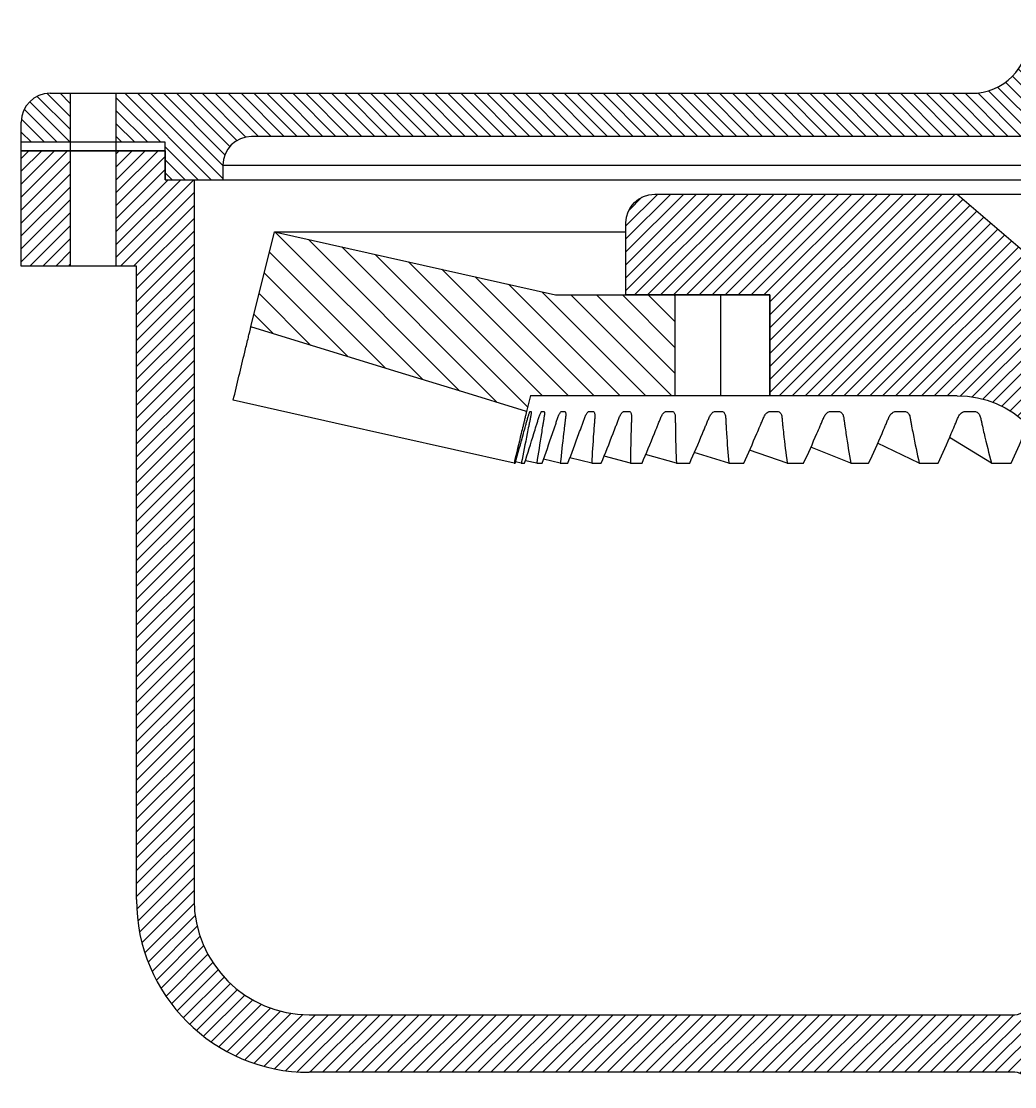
# Model space of a CAD drawing. Header units: inches. Extents: x 5.5 to 51.5, y 4.5 to 27.8.
# Drawn here: x 5.49 to 19.07, y 5.87 to 20.44 of the extents above; entities that cross this region are included whole.
import ezdxf

# ---------------------------------------------------------------- set-up
doc = ezdxf.new("R2010")
doc.units = ezdxf.units.IN
doc.header["$MEASUREMENT"] = 0

# ---------------------------------------------------------------- blocks, each defined once
blk = doc.blocks.new('Big case2')
at = {"color": 7, "linetype": 'Continuous', "lineweight": 25}
for p, q in [((-435, 320), (-385, 320)), ((-435, 280), (-435, 320)), ((-418, 320), (-418, 280)), ((-402, 280), (-402, 320)), ((-385, 320), (-385, 310)), ((-385, 310), (-36.5, 310)), ((-375, 310), (-375, 60)), ((-395, 280), (-435, 280)), ((-395, 60), (-395, 280)), ((-335, 20), (-90, 20)), ((-90, 0), (-335, 0))]:
    blk.add_line(p, q, dxfattribs=at)
for centre, radius, start, end in [((-335, 60), 60, 180, 270), ((-335, 60), 40, 180, 270), ((-90, 25), 5, 270, 0), ((-90, -5), 5, 0, 90)]:
    blk.add_arc(centre, radius, start, end, dxfattribs=at)
blk = doc.blocks.new('Gasket big case')
at = {"color": 7, "linetype": 'Continuous', "lineweight": 25}
for p, q in [((-435, -1.5), (-435, 1.5)), ((-385, 1.5), (-435, 1.5)), ((-418, 1.5), (-418, -1.5)), ((-402, -1.5), (-402, 1.5)), ((-385, -1.5), (-385, 1.5)), ((-385, -1.5), (-435, -1.5))]:
    blk.add_line(p, q, dxfattribs=at)
blk = doc.blocks.new('Big cap')
at = {"color": 7, "linetype": 'Continuous', "lineweight": 25}
for p, q in [((-425, 30), (-105, 30)), ((-418, 30), (-418, 13)), ((-402, 13), (-402, 30)), ((-435, 13), (-435, 20)), ((-25, 15), (-355, 15)), ((-385, 13), (-435, 13)), ((-385, 0), (-385, 13)), ((-365, 5), (-365, 0)), ((-365, 5), (-36, 5)), ((-385, 0), (-36.5, 0))]:
    blk.add_line(p, q, dxfattribs=at)
for centre, radius, start, end in [((-105, 50), 20, 270, 0), ((-425, 20), 10, 90, 180), ((-355, 5), 10, 90, 180)]:
    blk.add_arc(centre, radius, start, end, dxfattribs=at)
blk = doc.blocks.new('Gear kit 3')
at = {"color": 7, "linetype": 'Continuous', "lineweight": 25}
for p, q in [((-35, 160), (-39.1, 119)), ((-35, 160), (35, 160)), ((-31.8, 160), (-31.8, 0)), ((27.5, 160), (27.5, 0)), ((39.1, 119), (35, 160)), ((-26.31, 44.79), (-26.31, 145)), ((-37, 140), (-215, 140)), ((-77.81, 112.41), (-110, 140)), ((215, 140), (37, 140)), ((110, 140), (77.81, 112.41)), ((-225, 130), (-225, 105)), ((225, 105), (225, 130)), ((-77.81, 112.41), (-42.54, 112.41)), ((42.54, 112.41), (77.81, 112.41)), ((-49.05, 110), (-71.3, 110)), ((71.3, 110), (49.05, 110)), ((-225, 105), (-175, 105)), ((-175, 105), (-175, 70)), ((175, 70), (175, 105)), ((175, 105), (225, 105)), ((-175, 70), (-110, 70)), ((110, 70), (175, 70)), ((-75, 35), (-75, 10)), ((75, 10), (75, 35)), ((-65, 0), (-27.5, 0)), ((27.5, 0), (65, 0))]:
    blk.add_line(p, q, dxfattribs=at)
for centre, radius, start, end in [((-215, 130), 10, 90, 180), ((215, 130), 10, 0, 90), ((-49.05, 120), 10, 270, 354.2894), ((49.05, 120), 10, 185.7106, 270), ((-71.3, 120), 10, 229.3987, 270), ((71.3, 120), 10, 270, 310.6013), ((-110, 35), 35, 0, 90), ((110, 35), 35, 90, 180), ((-65, 10), 10, 180, 270), ((65, 10), 10, 270, 0)]:
    blk.add_arc(centre, radius, start, end, dxfattribs=at)
blk = doc.blocks.new('Gear')
at = {"color": 7, "linetype": 'Continuous', "lineweight": 25}
for p, q in [((-355.29, 108.85), (-347.03, 141.9)), ((-347.03, 141.9), (-225, 141.9)), ((-347.03, 141.9), (-249.42, 120)), ((-249.42, 120), (-175, 120)), ((-208, 120), (-208, 85)), ((-192, 85), (-192, 120)), ((-175, 120), (-175, 85)), ((-258.17, 85), (-259.54, 79.52)), ((-258.17, 85), (-110, 85)), ((-98.04, 61.5), (-112.69, 70.42)), ((-146.87, 61.5), (-160.81, 67.14)), ((-123.13, 61.5), (-137.62, 68.51)), ((-236.91, 61.5), (-244.47, 63.39)), ((-223.43, 61.5), (-232.62, 63.94)), ((-207.49, 61.5), (-218.17, 64.55)), ((-189.29, 61.5), (-201.27, 65.26)), ((-169.01, 61.5), (-182.09, 66.1)), ((-263.85, 61.5), (-263.47, 61.5)), ((-261.35, 61.5), (-263.34, 61.95)), ((-261.35, 61.5), (-260.2, 61.5)), ((-255.98, 61.5), (-259.91, 62.41)), ((-255.98, 61.5), (-254.08, 61.5)), ((-247.8, 61.5), (-253.6, 62.89)), ((-247.8, 61.5), (-245.17, 61.5)), ((-236.91, 61.5), (-233.58, 61.5)), ((-223.43, 61.5), (-219.43, 61.5)), ((-207.49, 61.5), (-202.87, 61.5)), ((-189.29, 61.5), (-184.1, 61.5)), ((-169.01, 61.5), (-163.3, 61.5)), ((-146.87, 61.5), (-140.72, 61.5)), ((-123.13, 61.5), (-116.59, 61.5)), ((-98.04, 61.5), (-91.19, 61.5))]:
    blk.add_line(p, q, dxfattribs=at)
at = {"color": 7, "linetype": 'Continuous', "lineweight": 25, "flags": 128}
for points in [[(-259.54, 79.52), (-282.78, 86.64), (-306.77, 93.99), (-355.29, 108.85)], [(-263.85, 61.5), (-325.99, 75.44), (-361.38, 83.38)]]:
    blk.add_lwpolyline(points, dxfattribs=at)
at = {"color": 7, "linetype": 'Continuous', "lineweight": 25}
for points, knots in [([(-361.38, 83.38), (-360.06, 88.94), (-358.37, 96.05), (-356.5, 103.76), (-355.86, 106.38), (-355.53, 107.73), (-355.34, 108.56), (-355.27, 108.88), (-355.28, 108.85), (-355.29, 108.84)], [0, 0, 0, 0, 0.5968959, 0.7636657, 0.8250323, 0.871959, 0.9191987, 0.96045, 1, 1, 1, 1]), ([(-259.54, 79.52), (-259.54, 79.52), (-259.54, 79.54), (-259.54, 79.52), (-259.54, 79.5), (-259.56, 79.41), (-259.58, 79.33), (-259.63, 79.12), (-259.66, 78.98), (-259.73, 78.67), (-259.77, 78.5), (-259.86, 78.11), (-259.91, 77.91), (-260.02, 77.48), (-260.07, 77.26), (-260.23, 76.61), (-260.34, 76.18), (-260.55, 75.31), (-260.65, 74.87), (-260.97, 73.57), (-261.18, 72.7), (-262.22, 68.37), (-263.05, 64.93), (-263.85, 61.5)], [0, 0, 0, 0, 0.0625, 0.0625, 0.09375, 0.09375, 0.125, 0.125, 0.15625, 0.15625, 0.1875, 0.1875, 0.21875, 0.21875, 0.25, 0.25, 0.3125, 0.3125, 0.375, 0.375, 0.5, 0.5, 1, 1, 1, 1]), ([(-263.47, 61.5), (-262.52, 64.93), (-261.57, 68.39), (-260.36, 72.72), (-260.12, 73.59), (-259.76, 74.89), (-259.64, 75.33), (-259.39, 76.2), (-259.27, 76.64), (-259.09, 77.29), (-259.03, 77.51), (-258.91, 77.93), (-258.85, 78.13), (-258.73, 78.51), (-258.67, 78.69), (-258.56, 78.99), (-258.51, 79.13), (-258.42, 79.34), (-258.38, 79.41), (-258.31, 79.5), (-258.29, 79.52), (-258.21, 79.54), (-258.17, 79.52), (-258.07, 79.52), (-258.01, 79.54), (-257.94, 79.52), (-257.92, 79.5), (-257.89, 79.4), (-257.89, 79.33), (-257.89, 79.11), (-257.9, 78.98), (-257.94, 78.67), (-257.96, 78.49), (-258.03, 78.11), (-258.07, 77.9), (-258.15, 77.47), (-258.2, 77.26), (-258.33, 76.6), (-258.42, 76.17), (-258.6, 75.3), (-258.69, 74.87), (-258.96, 73.56), (-259.13, 72.7), (-260.01, 68.37), (-260.69, 64.93), (-261.35, 61.5)], [0, 0, 0, 0, 0.25, 0.25, 0.3125, 0.3125, 0.34375, 0.34375, 0.375, 0.375, 0.390625, 0.390625, 0.40625, 0.40625, 0.421875, 0.421875, 0.4375, 0.4375, 0.453125, 0.453125, 0.46875, 0.46875, 0.5, 0.5, 0.53125, 0.53125, 0.546875, 0.546875, 0.5625, 0.5625, 0.578125, 0.578125, 0.59375, 0.59375, 0.609375, 0.609375, 0.625, 0.625, 0.65625, 0.65625, 0.6875, 0.6875, 0.75, 0.75, 1, 1, 1, 1]), ([(-260.2, 61.5), (-259.12, 64.93), (-258.05, 68.39), (-256.7, 72.72), (-256.43, 73.59), (-256.02, 74.89), (-255.89, 75.33), (-255.62, 76.2), (-255.48, 76.64), (-255.28, 77.29), (-255.21, 77.51), (-255.07, 77.93), (-255, 78.13), (-254.86, 78.51), (-254.78, 78.69), (-254.64, 78.99), (-254.57, 79.13), (-254.44, 79.34), (-254.37, 79.41), (-254.26, 79.5), (-254.21, 79.52), (-254.06, 79.54), (-253.97, 79.52), (-253.77, 79.52), (-253.66, 79.54), (-253.52, 79.52), (-253.47, 79.5), (-253.4, 79.4), (-253.37, 79.33), (-253.33, 79.11), (-253.32, 78.98), (-253.32, 78.67), (-253.33, 78.49), (-253.36, 78.11), (-253.39, 77.9), (-253.45, 77.47), (-253.49, 77.26), (-253.6, 76.6), (-253.67, 76.17), (-253.82, 75.3), (-253.89, 74.87), (-254.1, 73.56), (-254.24, 72.7), (-254.94, 68.37), (-255.47, 64.93), (-255.98, 61.5)], [0, 0, 0, 0, 0.25, 0.25, 0.3125, 0.3125, 0.34375, 0.34375, 0.375, 0.375, 0.390625, 0.390625, 0.40625, 0.40625, 0.421875, 0.421875, 0.4375, 0.4375, 0.453125, 0.453125, 0.46875, 0.46875, 0.5, 0.5, 0.53125, 0.53125, 0.546875, 0.546875, 0.5625, 0.5625, 0.578125, 0.578125, 0.59375, 0.59375, 0.609375, 0.609375, 0.625, 0.625, 0.65625, 0.65625, 0.6875, 0.6875, 0.75, 0.75, 1, 1, 1, 1]), ([(-254.08, 61.5), (-252.89, 64.93), (-251.7, 68.39), (-250.22, 72.72), (-249.92, 73.59), (-249.48, 74.89), (-249.33, 75.33), (-249.04, 76.2), (-248.89, 76.64), (-248.67, 77.29), (-248.59, 77.51), (-248.44, 77.93), (-248.36, 78.13), (-248.19, 78.51), (-248.1, 78.69), (-247.93, 78.99), (-247.84, 79.13), (-247.66, 79.34), (-247.58, 79.41), (-247.42, 79.5), (-247.34, 79.52), (-247.12, 79.54), (-246.98, 79.52), (-246.69, 79.52), (-246.54, 79.54), (-246.32, 79.52), (-246.25, 79.5), (-246.13, 79.4), (-246.07, 79.33), (-245.99, 79.11), (-245.96, 78.98), (-245.92, 78.67), (-245.92, 78.49), (-245.92, 78.11), (-245.94, 77.9), (-245.98, 77.47), (-246.01, 77.26), (-246.09, 76.6), (-246.15, 76.17), (-246.25, 75.3), (-246.31, 74.87), (-246.47, 73.56), (-246.57, 72.7), (-247.08, 68.37), (-247.46, 64.93), (-247.8, 61.5)], [0, 0, 0, 0, 0.25, 0.25, 0.3125, 0.3125, 0.34375, 0.34375, 0.375, 0.375, 0.390625, 0.390625, 0.40625, 0.40625, 0.421875, 0.421875, 0.4375, 0.4375, 0.453125, 0.453125, 0.46875, 0.46875, 0.5, 0.5, 0.53125, 0.53125, 0.546875, 0.546875, 0.5625, 0.5625, 0.578125, 0.578125, 0.59375, 0.59375, 0.609375, 0.609375, 0.625, 0.625, 0.65625, 0.65625, 0.6875, 0.6875, 0.75, 0.75, 1, 1, 1, 1]), ([(-245.17, 61.5), (-243.88, 64.93), (-242.59, 68.39), (-241, 72.72), (-240.68, 73.59), (-240.2, 74.89), (-240.05, 75.33), (-239.73, 76.2), (-239.57, 76.64), (-239.33, 77.29), (-239.25, 77.51), (-239.09, 77.93), (-239, 78.13), (-238.81, 78.51), (-238.71, 78.69), (-238.5, 78.99), (-238.39, 79.13), (-238.18, 79.34), (-238.07, 79.41), (-237.87, 79.5), (-237.77, 79.52), (-237.48, 79.54), (-237.29, 79.52), (-236.91, 79.52), (-236.71, 79.54), (-236.42, 79.52), (-236.33, 79.5), (-236.16, 79.4), (-236.08, 79.33), (-235.96, 79.11), (-235.91, 78.98), (-235.83, 78.67), (-235.81, 78.49), (-235.79, 78.11), (-235.79, 77.9), (-235.81, 77.47), (-235.83, 77.26), (-235.89, 76.6), (-235.92, 76.17), (-235.99, 75.3), (-236.03, 74.87), (-236.13, 73.56), (-236.19, 72.7), (-236.51, 68.37), (-236.73, 64.93), (-236.91, 61.5)], [0, 0, 0, 0, 0.25, 0.25, 0.3125, 0.3125, 0.34375, 0.34375, 0.375, 0.375, 0.390625, 0.390625, 0.40625, 0.40625, 0.421875, 0.421875, 0.4375, 0.4375, 0.453125, 0.453125, 0.46875, 0.46875, 0.5, 0.5, 0.53125, 0.53125, 0.546875, 0.546875, 0.5625, 0.5625, 0.578125, 0.578125, 0.59375, 0.59375, 0.609375, 0.609375, 0.625, 0.625, 0.65625, 0.65625, 0.6875, 0.6875, 0.75, 0.75, 1, 1, 1, 1]), ([(-233.58, 61.5), (-232.2, 64.93), (-230.83, 68.39), (-229.14, 72.72), (-228.8, 73.59), (-228.3, 74.89), (-228.13, 75.33), (-227.79, 76.2), (-227.63, 76.64), (-227.38, 77.29), (-227.29, 77.51), (-227.11, 77.93), (-227.02, 78.13), (-226.81, 78.51), (-226.69, 78.69), (-226.46, 78.99), (-226.33, 79.13), (-226.08, 79.34), (-225.96, 79.41), (-225.71, 79.5), (-225.59, 79.52), (-225.23, 79.54), (-225, 79.52), (-224.53, 79.52), (-224.29, 79.54), (-223.93, 79.52), (-223.82, 79.5), (-223.6, 79.4), (-223.51, 79.33), (-223.34, 79.11), (-223.27, 78.98), (-223.16, 78.67), (-223.12, 78.49), (-223.07, 78.11), (-223.06, 77.9), (-223.06, 77.47), (-223.07, 77.26), (-223.1, 76.6), (-223.11, 76.17), (-223.14, 75.3), (-223.16, 74.87), (-223.2, 73.56), (-223.23, 72.7), (-223.35, 68.37), (-223.41, 64.93), (-223.43, 61.5)], [0, 0, 0, 0, 0.25, 0.25, 0.3125, 0.3125, 0.34375, 0.34375, 0.375, 0.375, 0.390625, 0.390625, 0.40625, 0.40625, 0.421875, 0.421875, 0.4375, 0.4375, 0.453125, 0.453125, 0.46875, 0.46875, 0.5, 0.5, 0.53125, 0.53125, 0.546875, 0.546875, 0.5625, 0.5625, 0.578125, 0.578125, 0.59375, 0.59375, 0.609375, 0.609375, 0.625, 0.625, 0.65625, 0.65625, 0.6875, 0.6875, 0.75, 0.75, 1, 1, 1, 1]), ([(-219.43, 61.5), (-217.97, 64.93), (-216.54, 68.39), (-214.77, 72.72), (-214.42, 73.59), (-213.89, 74.89), (-213.71, 75.33), (-213.36, 76.2), (-213.19, 76.64), (-212.93, 77.29), (-212.84, 77.51), (-212.65, 77.93), (-212.55, 78.13), (-212.32, 78.51), (-212.2, 78.69), (-211.93, 78.99), (-211.79, 79.13), (-211.51, 79.34), (-211.36, 79.41), (-211.08, 79.5), (-210.94, 79.52), (-210.52, 79.54), (-210.25, 79.52), (-209.69, 79.52), (-209.41, 79.54), (-208.99, 79.52), (-208.85, 79.5), (-208.6, 79.4), (-208.48, 79.33), (-208.27, 79.11), (-208.19, 78.98), (-208.04, 78.67), (-207.99, 78.49), (-207.91, 78.11), (-207.88, 77.9), (-207.86, 77.47), (-207.86, 77.26), (-207.86, 76.6), (-207.86, 76.17), (-207.85, 75.3), (-207.85, 74.87), (-207.83, 73.56), (-207.82, 72.7), (-207.75, 68.37), (-207.64, 64.93), (-207.49, 61.5)], [0, 0, 0, 0, 0.25, 0.25, 0.3125, 0.3125, 0.34375, 0.34375, 0.375, 0.375, 0.390625, 0.390625, 0.40625, 0.40625, 0.421875, 0.421875, 0.4375, 0.4375, 0.453125, 0.453125, 0.46875, 0.46875, 0.5, 0.5, 0.53125, 0.53125, 0.546875, 0.546875, 0.5625, 0.5625, 0.578125, 0.578125, 0.59375, 0.59375, 0.609375, 0.609375, 0.625, 0.625, 0.65625, 0.65625, 0.6875, 0.6875, 0.75, 0.75, 1, 1, 1, 1]), ([(-202.87, 61.5), (-201.36, 64.93), (-199.87, 68.39), (-198.04, 72.72), (-197.68, 73.59), (-197.14, 74.89), (-196.96, 75.33), (-196.6, 76.2), (-196.42, 76.64), (-196.15, 77.29), (-196.06, 77.51), (-195.86, 77.93), (-195.75, 78.13), (-195.51, 78.51), (-195.37, 78.69), (-195.09, 78.99), (-194.93, 79.13), (-194.62, 79.34), (-194.46, 79.41), (-194.13, 79.5), (-193.97, 79.52), (-193.5, 79.54), (-193.19, 79.52), (-192.55, 79.52), (-192.23, 79.54), (-191.76, 79.52), (-191.6, 79.5), (-191.31, 79.4), (-191.17, 79.33), (-190.93, 79.11), (-190.82, 78.98), (-190.64, 78.67), (-190.57, 78.49), (-190.47, 78.11), (-190.43, 77.9), (-190.39, 77.47), (-190.38, 77.26), (-190.35, 76.6), (-190.33, 76.17), (-190.28, 75.3), (-190.26, 74.87), (-190.19, 73.56), (-190.14, 72.7), (-189.86, 68.37), (-189.6, 64.93), (-189.29, 61.5)], [0, 0, 0, 0, 0.25, 0.25, 0.3125, 0.3125, 0.34375, 0.34375, 0.375, 0.375, 0.390625, 0.390625, 0.40625, 0.40625, 0.421875, 0.421875, 0.4375, 0.4375, 0.453125, 0.453125, 0.46875, 0.46875, 0.5, 0.5, 0.53125, 0.53125, 0.546875, 0.546875, 0.5625, 0.5625, 0.578125, 0.578125, 0.59375, 0.59375, 0.609375, 0.609375, 0.625, 0.625, 0.65625, 0.65625, 0.6875, 0.6875, 0.75, 0.75, 1, 1, 1, 1]), ([(-184.1, 61.5), (-182.54, 64.93), (-181.02, 68.39), (-179.15, 72.72), (-178.78, 73.59), (-178.23, 74.89), (-178.04, 75.33), (-177.68, 76.2), (-177.49, 76.64), (-177.22, 77.29), (-177.13, 77.51), (-176.93, 77.93), (-176.81, 78.13), (-176.56, 78.51), (-176.41, 78.69), (-176.11, 78.99), (-175.94, 79.13), (-175.6, 79.34), (-175.42, 79.41), (-175.06, 79.5), (-174.88, 79.52), (-174.36, 79.54), (-174.01, 79.52), (-173.31, 79.52), (-172.95, 79.54), (-172.43, 79.52), (-172.25, 79.5), (-171.92, 79.4), (-171.77, 79.33), (-171.49, 79.11), (-171.37, 78.98), (-171.16, 78.67), (-171.07, 78.49), (-170.94, 78.11), (-170.89, 77.9), (-170.83, 77.47), (-170.81, 77.26), (-170.75, 76.6), (-170.71, 76.17), (-170.63, 75.3), (-170.59, 74.87), (-170.46, 73.56), (-170.37, 72.7), (-169.9, 68.37), (-169.48, 64.93), (-169.01, 61.5)], [0, 0, 0, 0, 0.25, 0.25, 0.3125, 0.3125, 0.34375, 0.34375, 0.375, 0.375, 0.390625, 0.390625, 0.40625, 0.40625, 0.421875, 0.421875, 0.4375, 0.4375, 0.453125, 0.453125, 0.46875, 0.46875, 0.5, 0.5, 0.53125, 0.53125, 0.546875, 0.546875, 0.5625, 0.5625, 0.578125, 0.578125, 0.59375, 0.59375, 0.609375, 0.609375, 0.625, 0.625, 0.65625, 0.65625, 0.6875, 0.6875, 0.75, 0.75, 1, 1, 1, 1]), ([(-163.3, 61.5), (-161.73, 64.93), (-160.18, 68.39), (-158.3, 72.72), (-157.92, 73.59), (-157.36, 74.89), (-157.18, 75.33), (-156.81, 76.2), (-156.62, 76.64), (-156.35, 77.29), (-156.26, 77.51), (-156.05, 77.93), (-155.93, 78.13), (-155.67, 78.51), (-155.52, 78.69), (-155.19, 78.99), (-155.02, 79.13), (-154.65, 79.34), (-154.46, 79.41), (-154.07, 79.5), (-153.88, 79.52), (-153.31, 79.54), (-152.93, 79.52), (-152.16, 79.52), (-151.78, 79.54), (-151.2, 79.52), (-151.01, 79.5), (-150.65, 79.4), (-150.48, 79.33), (-150.17, 79.11), (-150.03, 78.98), (-149.8, 78.67), (-149.7, 78.49), (-149.54, 78.11), (-149.48, 77.9), (-149.4, 77.47), (-149.37, 77.26), (-149.29, 76.6), (-149.22, 76.17), (-149.1, 75.3), (-149.04, 74.87), (-148.86, 73.56), (-148.73, 72.7), (-148.08, 68.37), (-147.5, 64.93), (-146.87, 61.5)], [0, 0, 0, 0, 0.25, 0.25, 0.3125, 0.3125, 0.34375, 0.34375, 0.375, 0.375, 0.390625, 0.390625, 0.40625, 0.40625, 0.421875, 0.421875, 0.4375, 0.4375, 0.453125, 0.453125, 0.46875, 0.46875, 0.5, 0.5, 0.53125, 0.53125, 0.546875, 0.546875, 0.5625, 0.5625, 0.578125, 0.578125, 0.59375, 0.59375, 0.609375, 0.609375, 0.625, 0.625, 0.65625, 0.65625, 0.6875, 0.6875, 0.75, 0.75, 1, 1, 1, 1]), ([(-140.72, 61.5), (-139.13, 64.93), (-137.59, 68.39), (-135.7, 72.72), (-135.33, 73.59), (-134.77, 74.89), (-134.59, 75.33), (-134.22, 76.2), (-134.04, 76.64), (-133.77, 77.29), (-133.67, 77.51), (-133.47, 77.93), (-133.35, 78.13), (-133.07, 78.51), (-132.92, 78.69), (-132.58, 78.99), (-132.39, 79.13), (-132.01, 79.34), (-131.81, 79.41), (-131.4, 79.5), (-131.19, 79.52), (-130.58, 79.54), (-130.17, 79.52), (-129.35, 79.52), (-128.94, 79.54), (-128.33, 79.52), (-128.12, 79.5), (-127.73, 79.4), (-127.55, 79.33), (-127.21, 79.11), (-127.06, 78.98), (-126.79, 78.67), (-126.68, 78.49), (-126.5, 78.11), (-126.43, 77.9), (-126.33, 77.47), (-126.29, 77.26), (-126.18, 76.6), (-126.1, 76.17), (-125.95, 75.3), (-125.87, 74.87), (-125.63, 73.56), (-125.47, 72.7), (-124.63, 68.37), (-123.91, 64.93), (-123.13, 61.5)], [0, 0, 0, 0, 0.25, 0.25, 0.3125, 0.3125, 0.34375, 0.34375, 0.375, 0.375, 0.390625, 0.390625, 0.40625, 0.40625, 0.421875, 0.421875, 0.4375, 0.4375, 0.453125, 0.453125, 0.46875, 0.46875, 0.5, 0.5, 0.53125, 0.53125, 0.546875, 0.546875, 0.5625, 0.5625, 0.578125, 0.578125, 0.59375, 0.59375, 0.609375, 0.609375, 0.625, 0.625, 0.65625, 0.65625, 0.6875, 0.6875, 0.75, 0.75, 1, 1, 1, 1]), ([(-116.59, 61.5), (-115.02, 64.93), (-113.49, 68.39), (-111.63, 72.72), (-111.26, 73.59), (-110.71, 74.89), (-110.53, 75.33), (-110.16, 76.2), (-109.98, 76.64), (-109.72, 77.29), (-109.63, 77.51), (-109.42, 77.93), (-109.3, 78.13), (-109.02, 78.51), (-108.86, 78.69), (-108.52, 78.99), (-108.32, 79.13), (-107.92, 79.34), (-107.71, 79.41), (-107.28, 79.5), (-107.06, 79.52), (-106.42, 79.54), (-105.99, 79.52), (-105.12, 79.52), (-104.69, 79.54), (-104.04, 79.52), (-103.83, 79.5), (-103.41, 79.4), (-103.22, 79.33), (-102.85, 79.11), (-102.69, 78.98), (-102.4, 78.67), (-102.28, 78.49), (-102.08, 78.11), (-102, 77.9), (-101.88, 77.47), (-101.83, 77.26), (-101.7, 76.6), (-101.6, 76.17), (-101.41, 75.3), (-101.31, 74.87), (-101.02, 73.56), (-100.83, 72.7), (-99.82, 68.37), (-98.96, 64.93), (-98.04, 61.5)], [0, 0, 0, 0, 0.25, 0.25, 0.3125, 0.3125, 0.34375, 0.34375, 0.375, 0.375, 0.390625, 0.390625, 0.40625, 0.40625, 0.421875, 0.421875, 0.4375, 0.4375, 0.453125, 0.453125, 0.46875, 0.46875, 0.5, 0.5, 0.53125, 0.53125, 0.546875, 0.546875, 0.5625, 0.5625, 0.578125, 0.578125, 0.59375, 0.59375, 0.609375, 0.609375, 0.625, 0.625, 0.65625, 0.65625, 0.6875, 0.6875, 0.75, 0.75, 1, 1, 1, 1]), ([(-91.19, 61.5), (-89.64, 64.93), (-88.14, 68.39), (-86.33, 72.72), (-85.97, 73.59), (-85.55, 74.61), (-85.49, 74.77), (-85.42, 74.92)], [0, 0, 0, 0, 0.25, 0.25, 0.3125, 0.3125, 0.3234937, 0.3234937, 0.3234937, 0.3234937])]:
    blk.add_open_spline(points, degree=3, knots=knots, dxfattribs=at)

msp = doc.modelspace()

# ---------------------------------------------------------------- hatches: boundary and pattern name
h = msp.add_hatch()
h.set_pattern_fill('ANSI31', color=256, angle=90)
h.set_pattern_definition([(135, (1.3768, -2.77399), (-0.08838835, -0.08838835), [])])
h.paths.add_polyline_path([(6.785, 19.457), (6.785, 18.788), (7.455, 18.788), (7.455, 18.276), (8.242, 18.276), (8.242, 18.473, -0.414214), (8.636, 18.867), (20.841, 18.867), (20.841, 20.441), (19.266, 20.441), (19.266, 20.245, -0.414214), (18.478, 19.457)])
h.paths.add_polyline_path([(6.155, 19.457), (5.88, 19.457, 0.414214), (5.486, 19.064), (5.486, 18.788), (6.155, 18.788)])
h.paths.add_polyline_path([(25.959, 20.245), (25.959, 20.441), (24.384, 20.441), (24.384, 18.867), (36.589, 18.867, -0.414214), (36.982, 18.473), (36.982, 18.276), (37.77, 18.276), (37.77, 18.788), (38.439, 18.788), (38.439, 19.457), (26.746, 19.457, -0.414214)])
h.paths.add_polyline_path([(39.738, 18.788), (39.738, 19.064, 0.414214), (39.344, 19.457), (39.069, 19.457), (39.069, 18.788)])
h = msp.add_hatch()
h.set_pattern_fill('ANSI31', color=256)
h.paths.add_polyline_path([(21.529, 18.867), (21.234, 18.867), (21.073, 17.253, -0.385314), (20.681, 16.898), (19.805, 16.898, -0.179033), (19.549, 16.993), (18.281, 18.079), (14.148, 18.079, 0.414214), (13.754, 17.686), (13.754, 16.701), (15.722, 16.701), (15.722, 15.323), (18.281, 15.323, -0.414214), (19.659, 13.945), (19.659, 12.961, 0.414214), (20.053, 12.567), (21.529, 12.567)])
h.paths.add_polyline_path([(29.502, 16.701), (31.47, 16.701), (31.47, 17.686, 0.414214), (31.077, 18.079), (26.943, 18.079), (25.676, 16.993, -0.179033), (25.419, 16.898), (24.543, 16.898, -0.385314), (24.152, 17.253), (23.99, 18.867), (23.864, 18.867), (23.864, 12.567), (25.171, 12.567, 0.414214), (25.565, 12.961), (25.565, 13.945, -0.414214), (26.943, 15.323), (29.502, 15.323)])
h = msp.add_hatch()
h.set_pattern_fill('ANSI31', color=256)
h.paths.add_polyline_path([(7.848, 18.276), (7.455, 18.276), (7.455, 18.67), (6.785, 18.67), (6.785, 17.095), (7.061, 17.095), (7.061, 8.434, 0.414214), (9.423, 6.071), (19.069, 6.071, -0.414214), (19.266, 5.875), (20.841, 5.875), (20.841, 7.253), (19.463, 7.253, 0.414214), (19.266, 7.056, -0.414214), (19.069, 6.859), (9.423, 6.859, -0.414214), (7.848, 8.434)])
h.paths.add_polyline_path([(5.486, 17.095), (6.155, 17.095), (6.155, 18.67), (5.486, 18.67)])
h.paths.add_polyline_path([(24.384, 5.875), (25.959, 5.875, -0.414214), (26.155, 6.071), (35.801, 6.071, 0.414214), (38.163, 8.434), (38.163, 8.63), (38.36, 8.63), (38.36, 9.812), (37.376, 9.812), (37.376, 8.434, -0.414214), (35.801, 6.859), (26.155, 6.859, -0.414214), (25.959, 7.056, 0.414214), (25.762, 7.253), (24.384, 7.253)])
h.paths.add_polyline_path([(38.163, 17.095), (38.439, 17.095), (38.439, 18.67), (37.77, 18.67), (37.77, 18.276), (37.376, 18.276), (37.376, 14.142), (38.36, 14.142), (38.36, 15.323), (38.163, 15.323)])
h.paths.add_polyline_path([(39.738, 18.67), (39.069, 18.67), (39.069, 17.095), (39.738, 17.095)])
h = msp.add_hatch()
h.set_pattern_fill('ANSI31', color=256, scale=2, angle=90)
edge = h.paths.add_edge_path()
edge.add_spline(control_points=[(36.6, 16.262), (36.6, 16.262), (36.6, 16.263), (36.599, 16.264), (36.6, 16.262), (36.6, 16.262)], knot_values=[0, 0, 0, 0, 0.005707, 0.005707, 0.068207, 0.068207, 0.068207, 0.068207], degree=3, periodic=0)
edge.add_line((36.6, 16.263), (36.275, 17.563))
edge.add_line((36.275, 17.563), (32.432, 16.701))
edge.add_line((32.432, 16.701), (30.801, 16.701))
edge.add_line((30.801, 16.701), (30.801, 15.323))
edge.add_line((30.801, 15.323), (32.776, 15.323))
edge.add_line((32.776, 15.323), (32.83, 15.108))
edge.add_line((32.83, 15.108), (34.071, 15.488))
edge.add_line((34.071, 15.488), (35.342, 15.877))
edge.add_line((35.342, 15.877), (36.6, 16.262))
h.paths.add_polyline_path([(14.423, 16.701), (12.792, 16.701), (8.95, 17.563), (8.624, 16.262), (10.534, 15.677), (11.479, 15.388), (12.394, 15.108), (12.448, 15.323), (14.423, 15.323)])

# ---------------------------------------------------------------- block references
at = {"yscale": 0.03937007874015748, "zscale": 0.03937007874015748}
for name, p, xscale in [('Big cap', (22.612, 18.276), 0.03937007874015748), ('Gear kit 3', (22.612, 12.567), -0.03937007874015748), ('Gasket big case', (22.612, 18.729), 0.03937007874015748), ('Big case2', (22.612, 6.071), 0.03937007874015748), ('Gear', (22.612, 11.977), 0.03937007874015748)]:
    msp.add_blockref(name, p, dxfattribs=dict(at, xscale=xscale))

doc.saveas('drawing.dxf')
